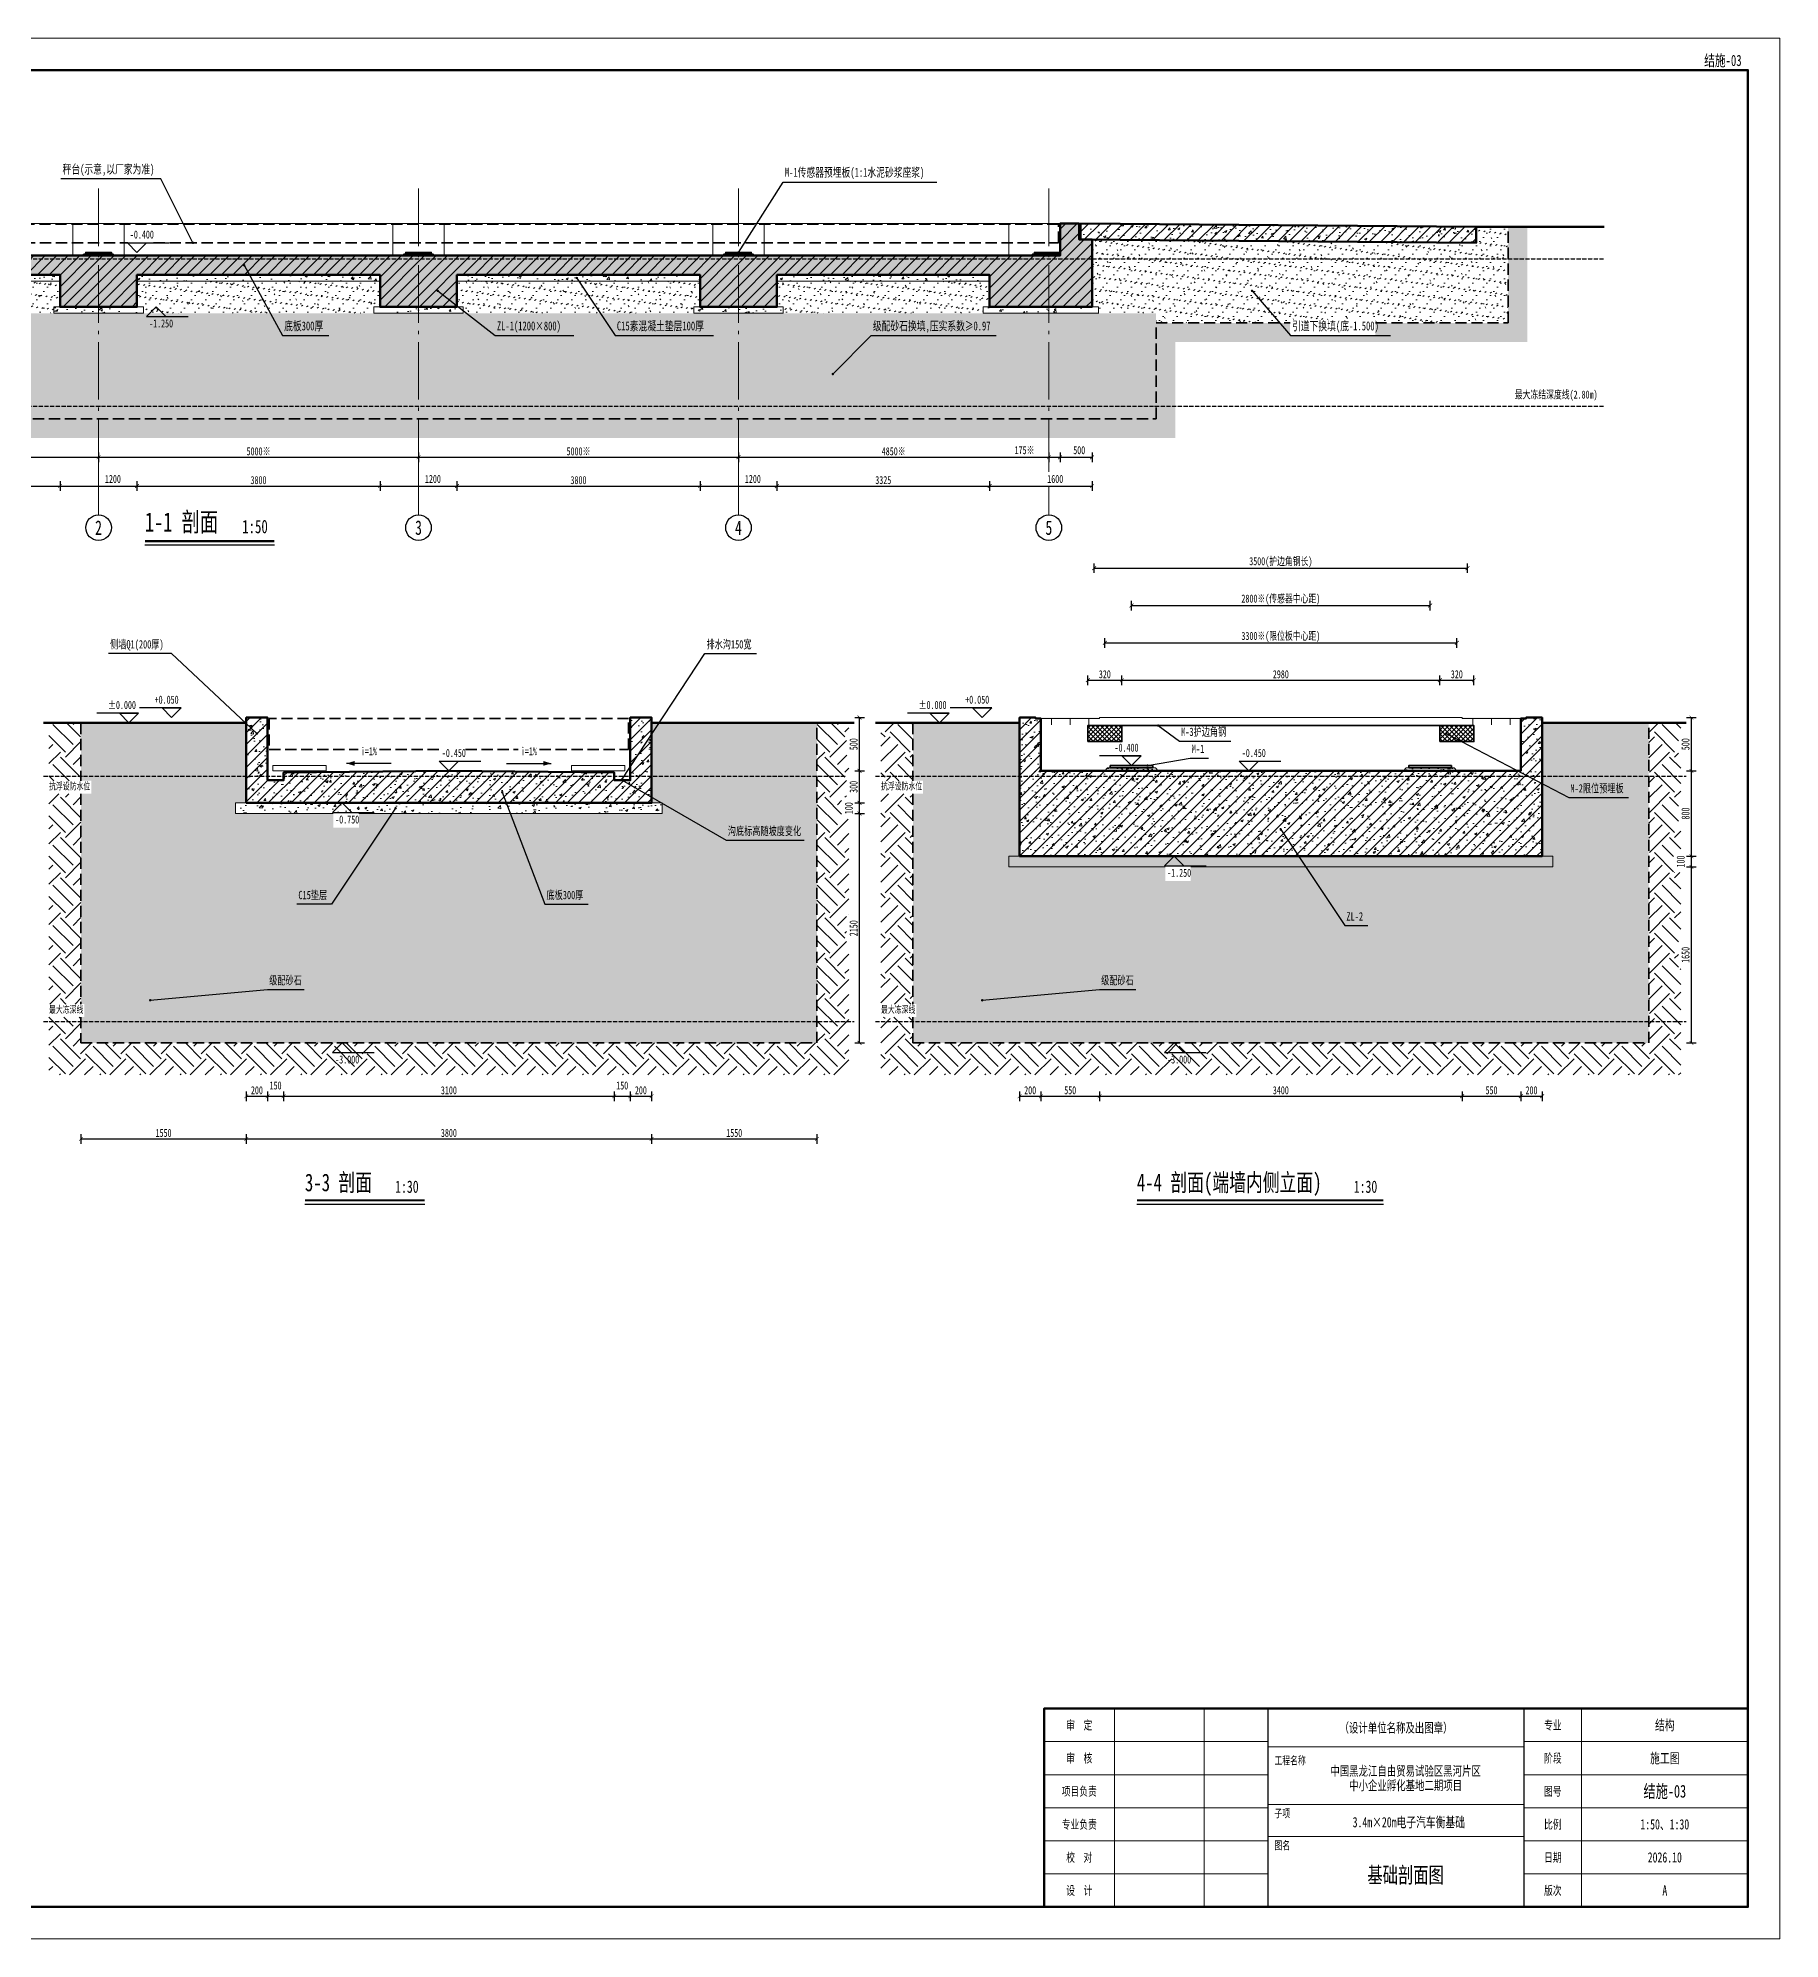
# Model space of a CAD drawing. Header units: millimetres. Extents: x 0 to 226050, y 0 to 29700.
# Drawn here: x 106829 to 134050, y 0 to 29700 of the extents above; entities that cross this region are included whole.
import ezdxf
from ezdxf.enums import TextEntityAlignment as Align

# ---------------------------------------------------------------- set-up
doc = ezdxf.new("R2010")
doc.units = ezdxf.units.MM
doc.header["$LTSCALE"] = 50
for name, pattern in [('AXIS', [24, 18, -2.5, 1, -2.5]), ('DASH', [5, 3.5, -1.5]), ('DASHDOT2', [1.778, 1.27, -0.254, 0, -0.254])]:
    doc.linetypes.add(name, pattern=pattern)
for name, color, linetype, lineweight in [('S-AXIS', 1, 'AXIS', 18), ('S-CONC', 7, 'Continuous', 50), ('S-DIM', 3, 'Continuous', 13), ('S-FRAME', 7, 'Continuous', 90), ('S-HATCH', 8, 'Continuous', 13), ('S-HIDE2', 6, 'DASH', 35), ('S-SOIL', 8, 'Continuous', 13), ('S-STEEL', 4, 'Continuous', 35), ('S-SYMB', 7, 'Continuous', 25), ('S-TABLE', 7, 'Continuous', 18), ('S-TEXT', 7, 'Continuous', 18), ('S-THIN', 7, 'Continuous', 18), ('S-WATER', 5, 'DASHDOT2', 25)]:
    doc.layers.add(name, color=color, linetype=linetype, lineweight=lineweight)
doc.styles.add('HZ', font='simfang.ttf', dxfattribs={"width": 0.7})
doc.dimstyles.new('ZJ', dxfattribs={"dimscale": 50, "dimtxt": 2.5, "dimasz": 1.2, "dimexe": 1.5, "dimexo": 1.5, "dimgap": 0.6, "dimtad": 1, "dimdec": 0, "dimtxsty": 'HZ', "dimblk": 'ARCHTICK', "dimcen": 2.5, "dimclrd": 3, "dimclre": 3, "dimclrt": 7, "dimazin": 3, "dimtfac": 1, "dimtmove": 2, "dimatfit": 3})
pattern_1 = [(0, (0, 0), (110, 130), [0, -220]), (0, (55, 65), (110, 130), [0, -220]), (35, (30, 20), (145, 170), [27.5, -250]), (125, (115, 105), (155, 185), [22.5, -300])]

# ---------------------------------------------------------------- blocks, each defined once
blk = doc.blocks.new('_ARCHTICK')
at = {"color": 0, "linetype": 'BYBLOCK', "const_width": 0.15}
blk.add_lwpolyline([(-0.5, -0.5), (0.5, 0.5)], dxfattribs=at)

msp = doc.modelspace()

# ---------------------------------------------------------------- hatches: boundary and pattern name
at = {"layer": 'S-HATCH'}
h = msp.add_hatch(dxfattribs=at)
h.set_pattern_fill('ANSI31', color=256, scale=40)
h.paths.add_polyline_path([(102250, 25500), (103850, 25500), (103850, 26000), (107175, 26000), (107175, 25500), (108375, 25500), (108375, 26000), (112175, 26000), (112175, 25500), (113375, 25500), (113375, 26000), (117175, 26000), (117175, 25500), (118375, 25500), (118375, 26000), (121700, 26000), (121700, 25500), (123300, 25500), (123300, 26550), (123100, 26550), (123100, 26800), (122800, 26800), (122800, 26300), (102750, 26300), (102750, 26800), (102450, 26800), (102450, 26550), (102250, 26550)])
h = msp.add_hatch(dxfattribs=at)
h.set_pattern_fill('AR-CONC', color=256, scale=2)
h.paths.add_polyline_path([(102250, 25500), (103850, 25500), (103850, 26000), (107175, 26000), (107175, 25500), (108375, 25500), (108375, 26000), (112175, 26000), (112175, 25500), (113375, 25500), (113375, 26000), (117175, 26000), (117175, 25500), (118375, 25500), (118375, 26000), (121700, 26000), (121700, 25500), (123300, 25500), (123300, 26550), (123100, 26550), (123100, 26800), (122800, 26800), (122800, 26300), (102750, 26300), (102750, 26800), (102450, 26800), (102450, 26550), (102250, 26550)])
h = msp.add_hatch(dxfattribs=at)
h.set_pattern_fill('ANSI31', color=256, scale=40)
h.paths.add_polyline_path([(123120, 26550), (129300, 26500), (129300, 26750), (123120, 26800)])
h = msp.add_hatch(dxfattribs=at)
h.set_pattern_fill('AR-CONC', color=256, scale=2)
h.paths.add_polyline_path([(123120, 26550), (129300, 26500), (129300, 26750), (123120, 26800)])
h = msp.add_hatch(dxfattribs=at)
h.set_pattern_fill('ZJ-GRAVEL', color=256, scale=50)
h.set_pattern_definition(pattern_1)
h.paths.add_polyline_path([(129800, 25250), (127727.9, 25250), (127727.9, 25303.7), (126395, 25303.7), (126395, 25250), (124300, 25250), (124300, 26540.5), (129300, 26500), (129300, 26750), (129800, 26750)])
h = msp.add_hatch(dxfattribs=at)
h.set_pattern_fill('ZJ-GRAVEL', color=256, scale=50)
h.set_pattern_definition(pattern_1)
h.paths.add_polyline_path([(124300, 26540.5), (123120, 26550), (123300, 26550), (123300, 25500), (123400, 25500), (123400, 25400), (124300, 25400)])
h = msp.add_hatch(dxfattribs=at)
h.set_pattern_fill('AR-SAND', color=256, scale=2)
h.paths.add_polyline_path([(107525, 26300), (108025, 26300), (108000, 26330), (107550, 26330)])
h = msp.add_hatch(dxfattribs=at)
h.set_pattern_fill('AR-SAND', color=256, scale=2)
h.paths.add_polyline_path([(112525, 26300), (113025, 26300), (113000, 26330), (112550, 26330)])
h = msp.add_hatch(dxfattribs=at)
h.set_pattern_fill('AR-SAND', color=256, scale=2)
h.paths.add_polyline_path([(117525, 26300), (118025, 26300), (118000, 26330), (117550, 26330)])
h = msp.add_hatch(dxfattribs=at)
h.set_pattern_fill('AR-SAND', color=256, scale=2)
h.paths.add_polyline_path([(122350, 26300), (122800, 26300), (122800, 26330), (122375, 26330)])
h = msp.add_hatch(dxfattribs=at)
h.set_pattern_fill('AR-CONC', color=256, scale=2)
h.paths.add_polyline_path([(103850, 25900), (107175, 25900), (107175, 26000), (103850, 26000)])
h = msp.add_hatch(dxfattribs=at)
h.set_pattern_fill('ZJ-GRAVEL', color=256, scale=50)
h.set_pattern_definition(pattern_1)
h.paths.add_polyline_path([(103850, 25900), (107175, 25900), (107175, 25500), (107075, 25500), (107075, 25400), (103950, 25400), (103950, 25500), (103850, 25500)])
h.paths.add_polyline_path([(105609.6, 25835.3), (105210, 25835.3), (105210, 25611.2), (105609.6, 25611.2)], flags=0)
h = msp.add_hatch(dxfattribs=at)
h.set_pattern_fill('AR-CONC', color=256, scale=2)
h.paths.add_polyline_path([(108375, 25900), (112175, 25900), (112175, 26000), (108375, 26000)])
h = msp.add_hatch(dxfattribs=at)
h.set_pattern_fill('ZJ-GRAVEL', color=256, scale=50)
h.set_pattern_definition(pattern_1)
h.paths.add_polyline_path([(108375, 25500), (108475, 25500), (108475, 25400), (112075, 25400), (112075, 25500), (112175, 25500), (112175, 25900), (108375, 25900)])
h = msp.add_hatch(dxfattribs=at)
h.set_pattern_fill('AR-CONC', color=256, scale=2)
h.paths.add_polyline_path([(113375, 25900), (117175, 25900), (117175, 26000), (113375, 26000)])
h = msp.add_hatch(dxfattribs=at)
h.set_pattern_fill('ZJ-GRAVEL', color=256, scale=50)
h.set_pattern_definition(pattern_1)
h.paths.add_polyline_path([(113375, 25500), (113475, 25500), (113475, 25400), (117075, 25400), (117075, 25500), (117175, 25500), (117175, 25900), (113375, 25900)])
h = msp.add_hatch(dxfattribs=at)
h.set_pattern_fill('AR-CONC', color=256, scale=2)
h.paths.add_polyline_path([(118375, 25900), (121700, 25900), (121700, 26000), (118375, 26000)])
h = msp.add_hatch(dxfattribs=at)
h.set_pattern_fill('ZJ-GRAVEL', color=256, scale=50)
h.set_pattern_definition(pattern_1)
h.paths.add_polyline_path([(118375, 25500), (118475, 25500), (118475, 25400), (121600, 25400), (121600, 25500), (121700, 25500), (121700, 25900), (118375, 25900)])
h = msp.add_hatch(dxfattribs=at)
h.set_pattern_fill('ZJ-GRAVEL', color=256, scale=50)
h.set_pattern_definition(pattern_1)
h.paths.add_polyline_path([(101250, 24861.2), (101390, 24861.2), (101390, 25085.3), (101250, 25085.3), (101250, 25400), (124300, 25400), (124300, 23750), (101250, 23750)])
h.paths.add_polyline_path([(104445, 25303.7), (104445, 25060), (105522.3, 25060), (105522.3, 25303.7)], flags=0)
h.paths.add_polyline_path([(110645, 25303.7), (110645, 25060), (111328.7, 25060), (111328.7, 25303.7)], flags=0)
h.paths.add_polyline_path([(113970, 25303.7), (113970, 25060), (115047.3, 25060), (115047.3, 25303.7)], flags=0)
h.paths.add_polyline_path([(115845, 25303.7), (115845, 25060), (117297.2, 25060), (117297.2, 25303.7)], flags=0)
h.paths.add_polyline_path([(119845, 25303.7), (119845, 25060), (121672.6, 25060), (121672.6, 25303.7)], flags=0)
h.paths.add_polyline_path([(108535, 25335.3), (108535, 25111.2), (108934.6, 25111.2), (108934.6, 25335.3)], flags=0)
h = msp.add_hatch(dxfattribs=at)
h.set_pattern_fill('AR-CONC', color=256, scale=2)
h.paths.add_polyline_path([(107075, 25400), (108475, 25400), (108475, 25500), (107075, 25500)])
h = msp.add_hatch(dxfattribs=at)
h.set_pattern_fill('AR-CONC', color=256, scale=2)
h.paths.add_polyline_path([(112075, 25400), (113475, 25400), (113475, 25500), (112075, 25500)])
h = msp.add_hatch(dxfattribs=at)
h.set_pattern_fill('AR-CONC', color=256, scale=2)
h.paths.add_polyline_path([(117075, 25400), (118475, 25400), (118475, 25500), (117075, 25500)])
h = msp.add_hatch(dxfattribs=at)
h.set_pattern_fill('AR-CONC', color=256, scale=2)
h.paths.add_polyline_path([(121600, 25400), (123400, 25400), (123400, 25500), (121600, 25500)])
h = msp.add_hatch(dxfattribs=at)
h.set_pattern_fill('ANSI31', color=256, scale=40)
h.paths.add_polyline_path([(110083.3, 17750), (116416.7, 17750), (116416.7, 19083.3), (116083.3, 19083.3), (116083.3, 18104), (115833.3, 18104), (115833.3, 18224.2), (113250, 18250), (110666.7, 18224.2), (110666.7, 18104), (110416.7, 18104), (110416.7, 19083.3), (110083.3, 19083.3)])
h = msp.add_hatch(dxfattribs=at)
h.set_pattern_fill('AR-CONC', color=256, scale=2)
h.paths.add_polyline_path([(110083.3, 17750), (116416.7, 17750), (116416.7, 19083.3), (116083.3, 19083.3), (116083.3, 18104), (115833.3, 18104), (115833.3, 18224.2), (113250, 18250), (110666.7, 18224.2), (110666.7, 18104), (110416.7, 18104), (110416.7, 19083.3), (110083.3, 19083.3)])
h = msp.add_hatch(dxfattribs=at)
h.set_pattern_fill('ANSI31', color=256, scale=40)
h.paths.add_polyline_path([(122166.7, 16916.7), (130333.3, 16916.7), (130333.3, 19083.3), (130083.3, 19083.3), (130083.3, 19066.7), (130000, 19066.7), (130000, 18250), (122500, 18250), (122500, 19066.7), (122416.7, 19066.7), (122416.7, 19083.3), (122166.7, 19083.3)])
h = msp.add_hatch(dxfattribs=at)
h.set_pattern_fill('AR-CONC', color=256, scale=2)
h.paths.add_polyline_path([(122166.7, 16916.7), (130333.3, 16916.7), (130333.3, 19083.3), (130083.3, 19083.3), (130083.3, 19066.7), (130000, 19066.7), (130000, 18250), (122500, 18250), (122500, 19066.7), (122416.7, 19066.7), (122416.7, 19083.3), (122166.7, 19083.3)])
h = msp.add_hatch(dxfattribs=at)
h.set_pattern_fill('ZJ-GRAVEL', color=256, scale=50)
h.set_pattern_definition(pattern_1)
h.paths.add_polyline_path([(107500, 14403.3), (107555.2, 14403.3), (107555.2, 14607.7), (107500, 14607.7), (107500, 17892.3), (107660.3, 17892.3), (107660.3, 18096.7), (107500, 18096.7), (107500, 19000), (110083.3, 19000), (110083.3, 17750), (109916.7, 17750), (109916.7, 17583.3), (111443.3, 17583.3), (111443.3, 17361.2), (111842.9, 17361.2), (111842.9, 17583.3), (116583.3, 17583.3), (116583.3, 17750), (116416.7, 17750), (116416.7, 19000), (119000, 19000), (119000, 14000), (107500, 14000)])
h.paths.add_polyline_path([(110411.7, 15073.9), (110411.7, 14843.3), (110968.3, 14843.3), (110968.3, 15073.9)], flags=0)
h.paths.add_polyline_path([(110867.7, 16407.3), (110867.7, 16176.7), (111393, 16176.7), (111393, 16407.3)], flags=0)
h.paths.add_polyline_path([(114745, 16407.3), (114745, 16176.7), (115384.1, 16176.7), (115384.1, 16407.3)], flags=0)
h.paths.add_polyline_path([(117578.3, 17407.3), (117578.3, 17176.7), (118755.7, 17176.7), (118755.7, 17407.3)], flags=0)
h = msp.add_hatch(dxfattribs=at)
h.set_pattern_fill('ZJ-GRAVEL', color=256, scale=50)
h.set_pattern_definition(pattern_1)
h.paths.add_polyline_path([(120500, 14403.3), (120555.2, 14403.3), (120555.2, 14607.7), (120500, 14607.7), (120500, 17892.3), (120660.3, 17892.3), (120660.3, 18096.7), (120500, 18096.7), (120500, 19000), (122166.7, 19000), (122166.7, 16916.7), (122000, 16916.7), (122000, 16750), (124443.3, 16750), (124443.3, 16527.9), (124842.9, 16527.9), (124842.9, 16750), (130500, 16750), (130500, 16916.7), (130333.3, 16916.7), (130333.3, 19000), (132000, 19000), (132000, 14000), (120500, 14000)])
h.paths.add_polyline_path([(123411.7, 15073.9), (123411.7, 14843.3), (123968.3, 14843.3), (123968.3, 15073.9)], flags=0)
h.paths.add_polyline_path([(127245, 16073.9), (127245, 15843.3), (127559.3, 15843.3), (127559.3, 16073.9)], flags=0)
h.paths.add_polyline_path([(130745, 18073.9), (130745, 17843.3), (131638.5, 17843.3), (131638.5, 18073.9)], flags=0)
h = msp.add_hatch(dxfattribs=at)
h.set_pattern_fill('AR-SAND', color=256, scale=2)
h.paths.add_polyline_path([(123500, 18250), (124333.3, 18250), (124291.7, 18300), (123541.7, 18300)])
h = msp.add_hatch(dxfattribs=at)
h.set_pattern_fill('AR-SAND', color=256, scale=2)
h.paths.add_polyline_path([(128166.7, 18250), (129000, 18250), (128958.3, 18300), (128208.3, 18300)])
h = msp.add_hatch(dxfattribs=at)
h.set_pattern_fill('AR-CONC', color=256, scale=2)
h.paths.add_polyline_path([(109916.7, 17750), (116583.3, 17750), (116583.3, 17583.3), (111842.9, 17583.3), (111842.9, 17585.3), (111443.3, 17585.3), (111443.3, 17583.3), (109916.7, 17583.3)])
h = msp.add_hatch(dxfattribs=at)
h.set_pattern_fill('AR-CONC', color=256, scale=2)
h.paths.add_polyline_path([(122000, 16916.7), (130500, 16916.7), (130500, 16750), (124842.9, 16750), (124842.9, 16752), (124443.3, 16752), (124443.3, 16750), (122000, 16750)])
at = {"layer": 'S-SOIL'}
h = msp.add_hatch(dxfattribs=at)
h.set_pattern_fill('EARTH', color=256, scale=70, angle=45)
h.paths.add_polyline_path([(100950, 24950), (95450, 24950), (95450, 26750), (95750, 26750), (95750, 26494.1), (95520, 26494.1), (95520, 26270), (95750, 26270), (95750, 25250), (101250, 25250), (101250, 25085.3), (100990.4, 25085.3), (100990.4, 24861.2), (101250, 24861.2), (101250, 23750), (124300, 23750), (124300, 25250), (126395, 25250), (126395, 25060), (127727.9, 25060), (127727.9, 25250), (129800, 25250), (129800, 26750), (130100, 26750), (130100, 24950), (124600, 24950), (124600, 23450), (105609.6, 23450), (105609.6, 23585.3), (105210, 23585.3), (105210, 23450), (100950, 23450)])
h = msp.add_hatch(dxfattribs=at)
h.set_pattern_fill('EARTH', color=256, scale=70, angle=45)
h.paths.add_polyline_path([(107000, 14403.3), (107500, 14403.3), (107500, 14000), (119000, 14000), (119000, 19000), (119500, 19000), (119500, 18838.6), (119462.1, 18838.6), (119462.1, 18494.7), (119500, 18494.7), (119500, 18172), (119462.1, 18172), (119462.1, 17838.6), (119387.1, 17838.6), (119387.1, 17494.7), (119500, 17494.7), (119500, 16011), (119462.1, 16011), (119462.1, 15572.4), (119500, 15572.4), (119500, 13500), (107000, 13500)])
h.paths.add_polyline_path([(111443.3, 13611.2), (111842.9, 13611.2), (111842.9, 13835.3), (111443.3, 13835.3)], flags=0)
h.paths.add_polyline_path([(107000, 17892.3), (107500, 17892.3), (107500, 14607.7), (107000, 14607.7)])
h.paths.add_polyline_path([(107000, 19000), (107500, 19000), (107500, 18096.7), (107000, 18096.7)])
h = msp.add_hatch(dxfattribs=at)
h.set_pattern_fill('EARTH', color=256, scale=70, angle=45)
h.paths.add_polyline_path([(120000, 14403.3), (120500, 14403.3), (120500, 14000), (132000, 14000), (132000, 19000), (132500, 19000), (132500, 18838.6), (132462.1, 18838.6), (132462.1, 18494.7), (132500, 18494.7), (132500, 17755.3), (132462.1, 17755.3), (132462.1, 17411.4), (132500, 17411.4), (132500, 17005.3), (132387.1, 17005.3), (132387.1, 16661.4), (132500, 16661.4), (132500, 15594.3), (132462.1, 15594.3), (132462.1, 15155.7), (132500, 15155.7), (132500, 13500), (120000, 13500)])
h.paths.add_polyline_path([(124443.3, 13611.2), (124842.9, 13611.2), (124842.9, 13835.3), (124443.3, 13835.3)], flags=0)
h.paths.add_polyline_path([(120000, 17892.3), (120500, 17892.3), (120500, 14607.7), (120000, 14607.7)])
h.paths.add_polyline_path([(120000, 19000), (120500, 19000), (120500, 18096.7), (120000, 18096.7)])
at = {"layer": 'S-STEEL'}
h = msp.add_hatch(color=256, dxfattribs=at)
h.dxf.hatch_style = 1
h.paths.add_polyline_path([(107575, 26330), (107975, 26330), (107975, 26350), (107575, 26350)])
h = msp.add_hatch(color=256, dxfattribs=at)
h.dxf.hatch_style = 1
h.paths.add_polyline_path([(112575, 26330), (112975, 26330), (112975, 26350), (112575, 26350)])
h = msp.add_hatch(color=256, dxfattribs=at)
h.dxf.hatch_style = 1
h.paths.add_polyline_path([(117575, 26330), (117975, 26330), (117975, 26350), (117575, 26350)])
h = msp.add_hatch(color=256, dxfattribs=at)
h.dxf.hatch_style = 1
h.paths.add_polyline_path([(122400, 26330), (122800, 26330), (122800, 26350), (122400, 26350)])
h = msp.add_hatch(color=256, dxfattribs=at)
h.dxf.hatch_style = 1
h.paths.add_polyline_path([(123416.7, 19066.7), (122416.7, 19066.7), (122416.7, 19083.3), (123416.7, 19083.3)])
h = msp.add_hatch(color=256, dxfattribs=at)
h.dxf.hatch_style = 1
h.paths.add_polyline_path([(122673.3, 18966.7), (122660, 18966.7), (122660, 19066.7), (122673.3, 19066.7)])
h = msp.add_hatch(color=256, dxfattribs=at)
h.dxf.hatch_style = 1
h.paths.add_polyline_path([(122965, 18966.7), (122951.7, 18966.7), (122951.7, 19066.7), (122965, 19066.7)])
h = msp.add_hatch(color=256, dxfattribs=at)
h.dxf.hatch_style = 1
h.paths.add_polyline_path([(123256.7, 18966.7), (123243.3, 18966.7), (123243.3, 19066.7), (123256.7, 19066.7)])
h = msp.add_hatch(color=256, dxfattribs=at)
h.dxf.hatch_style = 1
h.paths.add_polyline_path([(129083.3, 19066.7), (130083.3, 19066.7), (130083.3, 19083.3), (129083.3, 19083.3)])
h = msp.add_hatch(color=256, dxfattribs=at)
h.dxf.hatch_style = 1
h.paths.add_polyline_path([(129243.3, 18966.7), (129256.7, 18966.7), (129256.7, 19066.7), (129243.3, 19066.7)])
h = msp.add_hatch(color=256, dxfattribs=at)
h.dxf.hatch_style = 1
h.paths.add_polyline_path([(129535, 18966.7), (129548.3, 18966.7), (129548.3, 19066.7), (129535, 19066.7)])
h = msp.add_hatch(color=256, dxfattribs=at)
h.dxf.hatch_style = 1
h.paths.add_polyline_path([(129826.7, 18966.7), (129840, 18966.7), (129840, 19066.7), (129826.7, 19066.7)])
h = msp.add_hatch(dxfattribs=at)
h.set_pattern_fill('ANSI37', color=256, scale=16)
h.paths.add_polyline_path([(123233.3, 18708.3), (123766.7, 18708.3), (123766.7, 18958.3), (123233.3, 18958.3)])
h = msp.add_hatch(dxfattribs=at)
h.set_pattern_fill('ANSI37', color=256, scale=16)
h.paths.add_polyline_path([(128733.3, 18708.3), (129266.7, 18708.3), (129266.7, 18958.3), (128733.3, 18958.3)])
h = msp.add_hatch(color=256, dxfattribs=at)
h.dxf.hatch_style = 1
h.paths.add_polyline_path([(123583.3, 18300), (124250, 18300), (124250, 18333.3), (123583.3, 18333.3)])
h = msp.add_hatch(color=256, dxfattribs=at)
h.dxf.hatch_style = 1
h.paths.add_polyline_path([(128250, 18300), (128916.7, 18300), (128916.7, 18333.3), (128250, 18333.3)])
at = {"layer": 'S-SYMB'}
h = msp.add_hatch(color=256, dxfattribs=at)
h.dxf.hatch_style = 1
edge = h.paths.add_edge_path()
edge.add_arc((109250, 26500), 20, 0, 360)
h = msp.add_hatch(color=256, dxfattribs=at)
h.dxf.hatch_style = 1
edge = h.paths.add_edge_path()
edge.add_arc((110050, 26150), 20, 0, 360)
h = msp.add_hatch(color=256, dxfattribs=at)
h.dxf.hatch_style = 1
edge = h.paths.add_edge_path()
edge.add_arc((117775, 26350), 20, 0, 360)
h = msp.add_hatch(color=256, dxfattribs=at)
h.dxf.hatch_style = 1
edge = h.paths.add_edge_path()
edge.add_arc((115250, 25950), 20, 0, 360)
h = msp.add_hatch(color=256, dxfattribs=at)
h.dxf.hatch_style = 1
edge = h.paths.add_edge_path()
edge.add_arc((113075, 25750), 20, 0, 360)
h = msp.add_hatch(color=256, dxfattribs=at)
h.dxf.hatch_style = 1
edge = h.paths.add_edge_path()
edge.add_arc((125800, 25750), 20, 0, 360)
h = msp.add_hatch(color=256, dxfattribs=at)
h.dxf.hatch_style = 1
edge = h.paths.add_edge_path()
edge.add_arc((119250, 24450), 20, 0, 360)
h = msp.add_hatch(color=256, dxfattribs=at)
h.dxf.hatch_style = 1
edge = h.paths.add_edge_path()
edge.add_arc((110250, 18833.3), 20, 0, 360)
h = msp.add_hatch(color=256, dxfattribs=at)
h.dxf.hatch_style = 1
edge = h.paths.add_edge_path()
edge.add_arc((124333.3, 18958.3), 20, 0, 360)
h = msp.add_hatch(color=256, dxfattribs=at)
h.dxf.hatch_style = 1
edge = h.paths.add_edge_path()
edge.add_arc((128833.3, 18833.3), 20, 0, 360)
h = msp.add_hatch(color=256, dxfattribs=at)
h.dxf.hatch_style = 1
h.paths.add_polyline_path([(111650, 18366.7), (111775, 18329.2), (111775, 18404.2)])
h = msp.add_hatch(color=256, dxfattribs=at)
h.dxf.hatch_style = 1
h.paths.add_polyline_path([(114850, 18366.7), (114725, 18404.2), (114725, 18329.2)])
h = msp.add_hatch(color=256, dxfattribs=at)
h.dxf.hatch_style = 1
edge = h.paths.add_edge_path()
edge.add_arc((115958.3, 18120.6), 20, 0, 360)
h = msp.add_hatch(color=256, dxfattribs=at)
h.dxf.hatch_style = 1
edge = h.paths.add_edge_path()
edge.add_arc((115958.3, 18104), 20, 0, 360)
h = msp.add_hatch(color=256, dxfattribs=at)
h.dxf.hatch_style = 1
edge = h.paths.add_edge_path()
edge.add_arc((124166.7, 18333.3), 20, 0, 360)
h = msp.add_hatch(color=256, dxfattribs=at)
h.dxf.hatch_style = 1
edge = h.paths.add_edge_path()
edge.add_arc((114083.3, 17916.7), 20, 0, 360)
h = msp.add_hatch(color=256, dxfattribs=at)
h.dxf.hatch_style = 1
edge = h.paths.add_edge_path()
edge.add_arc((112416.7, 17666.7), 20, 0, 360)
h = msp.add_hatch(color=256, dxfattribs=at)
h.dxf.hatch_style = 1
edge = h.paths.add_edge_path()
edge.add_arc((126250, 17333.3), 20, 0, 360)
h = msp.add_hatch(color=256, dxfattribs=at)
h.dxf.hatch_style = 1
edge = h.paths.add_edge_path()
edge.add_arc((108583.3, 14666.7), 20, 0, 360)
h = msp.add_hatch(color=256, dxfattribs=at)
h.dxf.hatch_style = 1
edge = h.paths.add_edge_path()
edge.add_arc((121583.3, 14666.7), 20, 0, 360)

# ---------------------------------------------------------------- linework, layer by layer
at = {"layer": 'S-AXIS'}
for p, q in [((107775, 27350), (107775, 23050)), ((112775, 27350), (112775, 23050)), ((117775, 27350), (117775, 23050)), ((122625, 27350), (122625, 23050))]:
    msp.add_line(p, q, dxfattribs=at)
at = {"layer": 'S-CONC'}
for p, q in [((129300, 26750), (131300, 26750)), ((110083.3, 19000), (106916.7, 19000)), ((116416.7, 19000), (119583.3, 19000)), ((122166.7, 19000), (119916.7, 19000)), ((130333.3, 19000), (132583.3, 19000))]:
    msp.add_line(p, q, dxfattribs=at)
msp.add_lwpolyline([(103850, 26000), (107175, 26000), (107175, 25500), (108375, 25500), (108375, 26000), (112175, 26000), (112175, 25500), (113375, 25500), (113375, 26000), (117175, 26000), (117175, 25500), (118375, 25500), (118375, 26000), (121700, 26000), (121700, 25500), (123300, 25500), (123300, 26550), (123100, 26550), (123100, 26800), (122800, 26800), (122800, 26300), (102750, 26300)], dxfattribs=at)
for points in [[(123120, 26550), (129300, 26500), (129300, 26750), (123120, 26800)], [(110083.3, 17750), (116416.7, 17750), (116416.7, 19083.3), (116083.3, 19083.3), (116083.3, 18104), (115833.3, 18104), (115833.3, 18224.2), (113250, 18250), (110666.7, 18224.2), (110666.7, 18104), (110416.7, 18104), (110416.7, 19083.3), (110083.3, 19083.3)], [(122166.7, 16916.7), (130333.3, 16916.7), (130333.3, 19083.3), (130083.3, 19083.3), (130083.3, 19066.7), (130000, 19066.7), (130000, 18250), (122500, 18250), (122500, 19066.7), (122416.7, 19066.7), (122416.7, 19083.3), (122166.7, 19083.3)]]:
    msp.add_lwpolyline(points, close=True, dxfattribs=at)
at = {"layer": 'S-FRAME'}
for points in [[(93250, 500), (133550, 500), (133550, 29200), (93250, 29200)], [(122550, 500), (133550, 500), (133550, 3600), (122550, 3600)]]:
    msp.add_lwpolyline(points, close=True, dxfattribs=at)
at = {"layer": 'S-HIDE2'}
for p, q in [((105609.6, 26500), (108235, 26500)), ((107500, 19000), (107500, 18096.7)), ((120500, 19000), (120500, 18096.7)), ((110441.7, 18583.3), (111832.4, 18583.3)), ((112167.6, 18583.3), (113110, 18583.3)), ((113509.6, 18583.3), (114332.4, 18583.3)), ((107500, 17892.3), (107500, 14607.7)), ((120500, 17892.3), (120500, 14607.7))]:
    msp.add_line(p, q, dxfattribs=at)
for points in [[(108634.6, 26500), (122775, 26500), (122775, 26792), (104369.5, 26792)], [(127727.9, 25250), (129800, 25250), (129800, 26750)], [(101250, 24861.2), (101250, 23750), (124300, 23750), (124300, 25250), (126395, 25250)], [(114667.6, 18583.3), (116058.3, 18583.3), (116058.3, 19070), (110441.7, 19070), (110441.7, 18583.3)], [(107500, 14403.3), (107500, 14000), (119000, 14000), (119000, 19000)], [(120500, 14403.3), (120500, 14000), (132000, 14000), (132000, 19000)]]:
    msp.add_lwpolyline(points, dxfattribs=at)
at = {"layer": 'S-STEEL'}
msp.add_line((123333.3, 18958.3), (129166.7, 18958.3), dxfattribs=at)
at = {"layer": 'S-STEEL', "const_width": 17.5}
msp.add_lwpolyline([(122875, 26800), (122800, 26800), (122800, 26725)], dxfattribs=at)
at = {"layer": 'S-STEEL'}
for points in [[(107575, 26330), (107975, 26330), (107975, 26350), (107575, 26350)], [(112575, 26330), (112975, 26330), (112975, 26350), (112575, 26350)], [(117575, 26330), (117975, 26330), (117975, 26350), (117575, 26350)], [(122400, 26330), (122800, 26330), (122800, 26350), (122400, 26350)], [(123233.3, 18708.3), (123766.7, 18708.3), (123766.7, 18958.3), (123233.3, 18958.3)], [(128733.3, 18708.3), (129266.7, 18708.3), (129266.7, 18958.3), (128733.3, 18958.3)], [(123583.3, 18300), (124250, 18300), (124250, 18333.3), (123583.3, 18333.3)], [(128250, 18300), (128916.7, 18300), (128916.7, 18333.3), (128250, 18333.3)]]:
    msp.add_lwpolyline(points, close=True, dxfattribs=at)
at = {"layer": 'S-SYMB'}
for p, q in [((108750, 27500), (107188, 27500)), ((118475, 27450), (120877, 27450)), ((108225, 26500), (108875, 26500)), ((108525, 25350), (109175, 25350)), ((110650, 25050), (111372, 25050)), ((113975, 25050), (115201, 25050)), ((115850, 25050), (117384, 25050)), ((119850, 25050), (121804, 25050)), ((126400, 25050), (127962, 25050)), ((108500, 21780), (110524, 21780)), ((108916.7, 20083.3), (107930.7, 20083.3)), ((117250, 20083.3), (118054, 20083.3)), ((108400, 19150), (107750, 19150)), ((109066.7, 19233.3), (108416.7, 19233.3)), ((121066.7, 19150), (120416.7, 19150)), ((121733.3, 19233.3), (121083.3, 19233.3)), ((124666.7, 18716.7), (125470.7, 18716.7)), ((124066.7, 18483.3), (123416.7, 18483.3)), ((124833.3, 18450), (125117.3, 18450)), ((112350, 18366.7), (111650, 18366.7)), ((113100, 18400), (113750, 18400)), ((114150, 18366.7), (114850, 18366.7)), ((125600, 18400), (126250, 18400)), ((130750, 17833.3), (131684, 17833.3)), ((111433.3, 17600), (112083.3, 17600)), ((117583.3, 17166.7), (118803.3, 17166.7)), ((124433.3, 16766.7), (125083.3, 16766.7)), ((111416.7, 16166.7), (110872.7, 16166.7)), ((114750, 16166.7), (115424, 16166.7)), ((127250, 15833.3), (127612, 15833.3)), ((110416.7, 14833.3), (110986.7, 14833.3)), ((123416.7, 14833.3), (123986.7, 14833.3)), ((111433.3, 13850), (112083.3, 13850)), ((124433.3, 13850), (125083.3, 13850)), ((111000, 11480), (112872, 11480)), ((124000, 11480), (127852, 11480)), ((126050, 500), (126050, 3600)), ((130050, 500), (130050, 3600))]:
    msp.add_line(p, q, dxfattribs=at)
for points in [[(109250, 26500), (108750, 27500)], [(117775, 26350), (118475, 27450)], [(110050, 26150), (110650, 25050)], [(115250, 25950), (115850, 25050)], [(113075, 25750), (113975, 25050)], [(125800, 25750), (126400, 25050)], [(119250, 24450), (119850, 25050)], [(110250, 18833.3), (108916.7, 20083.3)], [(115958.3, 18120.6), (117250, 20083.3)], [(124333.3, 18958.3), (124666.7, 18716.7)], [(128833.3, 18833.3), (130750, 17833.3)], [(124166.7, 18333.3), (124833.3, 18450)], [(114083.3, 17916.7), (114750, 16166.7)], [(115958.3, 18104), (117583.3, 17166.7)], [(112416.7, 17666.7), (111416.7, 16166.7)], [(126250, 17333.3), (127250, 15833.3)], [(108583.3, 14666.7), (110416.7, 14833.3)], [(121583.3, 14666.7), (123416.7, 14833.3)]]:
    msp.add_lwpolyline(points, dxfattribs=at)
for points in [[(108375, 26350), (108225, 26500), (108525, 26500)], [(108675, 25500), (108525, 25350), (108825, 25350)], [(108250, 19000), (108100, 19150), (108400, 19150)], [(108916.7, 19083.3), (108766.7, 19233.3), (109066.7, 19233.3)], [(120916.7, 19000), (120766.7, 19150), (121066.7, 19150)], [(121583.3, 19083.3), (121433.3, 19233.3), (121733.3, 19233.3)], [(123916.7, 18333.3), (123766.7, 18483.3), (124066.7, 18483.3)], [(113250, 18250), (113100, 18400), (113400, 18400)], [(125750, 18250), (125600, 18400), (125900, 18400)], [(111583.3, 17750), (111433.3, 17600), (111733.3, 17600)], [(124583.3, 16916.7), (124433.3, 16766.7), (124733.3, 16766.7)], [(111583.3, 14000), (111433.3, 13850), (111733.3, 13850)], [(124583.3, 14000), (124433.3, 13850), (124733.3, 13850)]]:
    msp.add_lwpolyline(points, close=True, dxfattribs=at)
at = {"layer": 'S-SYMB', "const_width": 35}
for points in [[(108500, 21840), (110524, 21840)], [(111000, 11540), (112872, 11540)], [(124000, 11540), (127852, 11540)]]:
    msp.add_lwpolyline(points, dxfattribs=at)
at = {"layer": 'S-SYMB'}
for centre in [(107775, 22050), (112775, 22050), (117775, 22050), (122625, 22050)]:
    msp.add_circle(centre, 200, dxfattribs=at)
at = {"layer": 'S-TABLE'}
for p, q in [((123650, 500), (123650, 3600)), ((125050, 500), (125050, 3600)), ((130950, 500), (130950, 3600)), ((122550, 3083.3), (126050, 3083.3)), ((126050, 3000), (130050, 3000)), ((130050, 3083.3), (133550, 3083.3)), ((122550, 2566.7), (126050, 2566.7)), ((130050, 2566.7), (133550, 2566.7)), ((126050, 2100), (130050, 2100)), ((122550, 2050), (126050, 2050)), ((130050, 2050), (133550, 2050)), ((122550, 1533.3), (126050, 1533.3)), ((126050, 1600), (130050, 1600)), ((130050, 1533.3), (133550, 1533.3)), ((122550, 1016.7), (126050, 1016.7)), ((130050, 1016.7), (133550, 1016.7))]:
    msp.add_line(p, q, dxfattribs=at)
at = {"layer": 'S-THIN'}
for p, q in [((104369.5, 26800), (122800, 26800)), ((107375, 26300), (107375, 26800)), ((108175, 26300), (108175, 26800)), ((112375, 26300), (112375, 26800)), ((113175, 26300), (113175, 26800)), ((117375, 26300), (117375, 26800)), ((118175, 26300), (118175, 26800)), ((122000, 26300), (122000, 26800)), ((107775, 23050), (107775, 22250)), ((112775, 23050), (112775, 22250)), ((117775, 23050), (117775, 22250)), ((122625, 23050), (122625, 22922)), ((122625, 22698), (122625, 22250)), ((109916.7, 17583.3), (111443.3, 17583.3)), ((122000, 16750), (124443.3, 16750))]:
    msp.add_line(p, q, dxfattribs=at)
for points in [[(92000, 0), (134050, 0), (134050, 29700), (92000, 29700)], [(107525, 26300), (108025, 26300), (108000, 26330), (107550, 26330)], [(112525, 26300), (113025, 26300), (113000, 26330), (112550, 26330)], [(117525, 26300), (118025, 26300), (118000, 26330), (117550, 26330)], [(122350, 26300), (122800, 26300), (122800, 26330), (122375, 26330)], [(103850, 25900), (107175, 25900), (107175, 26000), (103850, 26000)], [(108375, 25900), (112175, 25900), (112175, 26000), (108375, 26000)], [(113375, 25900), (117175, 25900), (117175, 26000), (113375, 26000)], [(118375, 25900), (121700, 25900), (121700, 26000), (118375, 26000)], [(107075, 25400), (108475, 25400), (108475, 25500), (107075, 25500)], [(112075, 25400), (113475, 25400), (113475, 25500), (112075, 25500)], [(117075, 25400), (118475, 25400), (118475, 25500), (117075, 25500)], [(121600, 25400), (123400, 25400), (123400, 25500), (121600, 25500)], [(110500, 18250), (111333.3, 18250), (111333.3, 18333.3), (110500, 18333.3)], [(115166.7, 18250), (116000, 18250), (116000, 18333.3), (115166.7, 18333.3)], [(123500, 18250), (124333.3, 18250), (124291.7, 18300), (123541.7, 18300)], [(128166.7, 18250), (129000, 18250), (128958.3, 18300), (128208.3, 18300)]]:
    msp.add_lwpolyline(points, close=True, dxfattribs=at)
for points in [[(122500, 19066.7), (123416.7, 19066.7), (123416.7, 19083.3), (129083.3, 19083.3), (129083.3, 19066.7), (130000, 19066.7)], [(111842.9, 17583.3), (116583.3, 17583.3), (116583.3, 17750), (109916.7, 17750), (109916.7, 17583.3)], [(124842.9, 16750), (130500, 16750), (130500, 16916.7), (122000, 16916.7), (122000, 16750)]]:
    msp.add_lwpolyline(points, dxfattribs=at)
at = {"layer": 'S-WATER'}
for p, q in [((95450, 26250), (131300, 26250)), ((95450, 23950), (131300, 23950)), ((106916.7, 18166.7), (119462.1, 18166.7)), ((119916.7, 18166.7), (132583.3, 18166.7)), ((106916.7, 14333.3), (119583.3, 14333.3)), ((119916.7, 14333.3), (132583.3, 14333.3))]:
    msp.add_line(p, q, dxfattribs=at)

# ---------------------------------------------------------------- texts
at = {"layer": 'S-TEXT', "style": 'HZ', "width": 0.7}
msp.add_text('结施-03', height=175, dxfattribs=at).set_placement((133450, 29350), align=Align.MIDDLE_RIGHT)
for s, height, p in [('秤台(示意,以厂家为准)', 140, (107213, 27540)), ('M-1传感器预埋板(1:1水泥砂浆座浆)', 140, (118500, 27490)), ('-0.400', 125, (108265, 26530)), ('-1.250', 125, (108565, 25141.2)), ('底板300厚', 140, (110675, 25090)), ('ZL-1(1200×800)', 140, (114000, 25090)), ('C15素混凝土垫层100厚', 140, (115875, 25090)), ('级配砂石换填,压实系数≥0.97', 140, (119875, 25090)), ('引道下换填(底-1.500)', 140, (126425, 25090)), ('1-1 剖面', 300, (108500, 21900)), ('1:50', 210, (110020, 21900)), ('侧墙Q1(200厚)', 130, (107955.7, 20123.3)), ('排水沟150宽', 130, (117275, 20123.3)), ('M-3护边角钢', 130, (124691.7, 18756.7)), ('-0.450', 125, (113140, 18430)), ('M-1', 130, (124858.3, 18490)), ('-0.450', 125, (125640, 18430)), ('M-2限位预埋板', 130, (130775, 17873.3)), ('-0.750', 125, (111473.3, 17391.2)), ('沟底标高随坡度变化', 130, (117608.3, 17206.7)), ('-1.250', 125, (124473.3, 16557.9)), ('C15垫层', 130, (110897.7, 16206.7)), ('底板300厚', 130, (114775, 16206.7)), ('ZL-2', 130, (127275, 15873.3)), ('级配砂石', 130, (110441.7, 14873.3)), ('级配砂石', 130, (123441.7, 14873.3)), ('最大冻深线', 110, (107000, 14433.3)), ('最大冻深线', 110, (120000, 14433.3)), ('-3.000', 125, (111473.3, 13641.2)), ('-3.000', 125, (124473.3, 13641.2)), ('3-3 剖面', 275, (111000, 11600)), ('4-4 剖面(端墙内侧立面)', 275, (124000, 11600)), ('1:30', 192.5, (112410, 11600)), ('1:30', 192.5, (127390, 11600))]:
    msp.add_text(s, height=height, dxfattribs=at).set_placement(p, align=Align.BOTTOM_LEFT)
for s, p in [('最大冻结深度线(2.80m)', (131200, 24030)), ('±0.000', (108360, 19180)), ('+0.050', (109026.7, 19263.3)), ('±0.000', (121026.7, 19180)), ('+0.050', (121693.3, 19263.3)), ('-0.400', (124026.7, 18513.3))]:
    msp.add_text(s, height=125, dxfattribs=at).set_placement(p, align=Align.BOTTOM_RIGHT)
for s, height, p in [('2', 225, (107775, 22050)), ('3', 225, (112775, 22050)), ('4', 225, (117775, 22050)), ('5', 225, (122625, 22050)), ('审  定', 140, (123100, 3341.7)), ('（设计单位名称及出图章）', 150, (128050, 3300)), ('专业', 140, (130500, 3341.7)), ('结构', 160, (132250, 3341.7)), ('审  核', 140, (123100, 2825)), ('中国黑龙江自由贸易试验区黑河片区', 150, (128200, 2625)), ('阶段', 140, (130500, 2825)), ('施工图', 160, (132250, 2825)), ('项目负责', 140, (123100, 2308.3)), ('中小企业孵化基地二期项目', 150, (128200, 2400)), ('图号', 140, (130500, 2308.3)), ('结施-03', 200, (132250, 2308.3)), ('专业负责', 140, (123100, 1791.7)), ('3.4m×20m电子汽车衡基础', 160, (128250, 1825)), ('比例', 140, (130500, 1791.7)), ('1:50、1:30', 160, (132250, 1791.7)), ('校  对', 140, (123100, 1275)), ('日期', 140, (130500, 1275)), ('2026.10', 160, (132250, 1275)), ('基础剖面图', 250, (128200, 1000)), ('设  计', 140, (123100, 758.3)), ('版次', 140, (130500, 758.3)), ('A', 160, (132250, 758.3))]:
    msp.add_text(s, height=height, dxfattribs=at).set_placement(p, align=Align.MIDDLE_CENTER)
for p in [(112000, 18456.7), (114500, 18456.7)]:
    msp.add_text('i=1%', height=125, dxfattribs=at).set_placement(p, align=Align.BOTTOM_CENTER)
for s, height, p in [('抗浮设防水位', 110, (107000, 18066.7)), ('抗浮设防水位', 110, (120000, 18066.7)), ('工程名称', 125, (126150, 2850)), ('子项', 125, (126150, 2025)), ('图名', 125, (126150, 1525))]:
    msp.add_text(s, height=height, dxfattribs=at).set_placement(p, align=Align.TOP_LEFT)

# ---------------------------------------------------------------- dimensions: what is measured, and where the dimension line sits
at = {"layer": 'S-DIM'}
for base, p1, p2, text in [((102925, 23150), (102925, 23300), (107775, 23300), '4850※'), ((107775, 23150), (107775, 23300), (112775, 23300), '5000※'), ((112775, 23150), (112775, 23300), (117775, 23300), '5000※'), ((117775, 23150), (117775, 23300), (122625, 23300), '4850※')]:
    msp.add_linear_dim(base=base, p1=p1, p2=p2, text=text, dimstyle='ZJ', dxfattribs=at).render()
msp.add_linear_dim(base=(122625, 23150), p1=(122625, 23300), p2=(122800, 23300), location=(122245, 23260), text='175※', dimstyle='ZJ', override={"dimtmove": 2}, dxfattribs=at).render()
for base, p1, p2, location in [((122800, 23150), (122800, 23300), (123300, 23300), (123100, 23260)), ((107175, 22700), (107175, 22850), (108375, 22850), (108000, 22810)), ((112175, 22700), (112175, 22850), (113375, 22850), (113000, 22810)), ((117175, 22700), (117175, 22850), (118375, 22850), (118000, 22810)), ((121700, 22700), (121700, 22850), (123300, 22850), (122725, 22810))]:
    msp.add_linear_dim(base=base, p1=p1, p2=p2, location=location, dimstyle='ZJ', override={"dimtmove": 2}, dxfattribs=at).render()
for base, p1, p2 in [((103850, 22700), (103850, 22850), (107175, 22850)), ((108375, 22700), (108375, 22850), (112175, 22850)), ((113375, 22700), (113375, 22850), (117175, 22850)), ((118375, 22700), (118375, 22850), (121700, 22850))]:
    msp.add_linear_dim(base=base, p1=p1, p2=p2, dimstyle='ZJ', dxfattribs=at).render()
for base, p1, p2, text in [((123333.3, 21416.7), (123333.3, 21266.7), (129166.7, 21266.7), '3500(护边角钢长)'), ((123916.7, 20833.3), (123916.7, 20683.3), (128583.3, 20683.3), '2800※(传感器中心距)'), ((123500, 20250), (123500, 20100), (129000, 20100), '3300※(限位板中心距)'), ((123766.7, 19666.7), (123766.7, 19516.7), (128733.3, 19516.7), '2980')]:
    msp.add_linear_dim(base=base, p1=p1, p2=p2, text=text, dimstyle='ZJ', override={"dimlfac": 0.6}, dxfattribs=at).render()
for base, p1, p2 in [((123233.3, 19666.7), (123233.3, 19516.7), (123766.7, 19516.7)), ((128733.3, 19666.7), (128733.3, 19516.7), (129266.7, 19516.7)), ((110416.7, 13166.7), (110416.7, 13316.7), (110666.7, 13316.7)), ((115833.3, 13166.7), (115833.3, 13316.7), (116083.3, 13316.7)), ((110083.3, 13166.7), (110083.3, 13316.7), (110416.7, 13316.7)), ((110666.7, 13166.7), (110666.7, 13316.7), (115833.3, 13316.7)), ((116083.3, 13166.7), (116083.3, 13316.7), (116416.7, 13316.7)), ((122166.7, 13166.7), (122166.7, 13316.7), (122500, 13316.7)), ((122500, 13166.7), (122500, 13316.7), (123416.7, 13316.7)), ((123416.7, 13166.7), (123416.7, 13316.7), (129083.3, 13316.7)), ((129083.3, 13166.7), (129083.3, 13316.7), (130000, 13316.7)), ((130000, 13166.7), (130000, 13316.7), (130333.3, 13316.7)), ((107500, 12500), (107500, 12650), (110083.3, 12650)), ((110083.3, 12500), (110083.3, 12650), (116416.7, 12650)), ((116416.7, 12500), (116416.7, 12650), (119000, 12650))]:
    msp.add_linear_dim(base=base, p1=p1, p2=p2, dimstyle='ZJ', override={"dimlfac": 0.6}, dxfattribs=at).render()
for base, p1, p2 in [((119666.7, 18250), (119516.7, 18250), (119516.7, 19083.3)), ((132666.7, 18250), (132516.7, 18250), (132516.7, 19083.3)), ((119666.7, 17750), (119516.7, 17750), (119516.7, 18250)), ((132666.7, 16916.7), (132516.7, 16916.7), (132516.7, 18250)), ((119666.7, 17583.3), (119516.7, 17583.3), (119516.7, 17750)), ((119666.7, 14000), (119516.7, 14000), (119516.7, 17583.3)), ((132666.7, 16750), (132516.7, 16750), (132516.7, 16916.7)), ((132666.7, 14000), (132516.7, 14000), (132516.7, 16750))]:
    msp.add_linear_dim(base=base, p1=p1, p2=p2, angle=90, dimstyle='ZJ', override={"dimlfac": 0.6}, dxfattribs=at).render()

doc.saveas('drawing.dxf')
